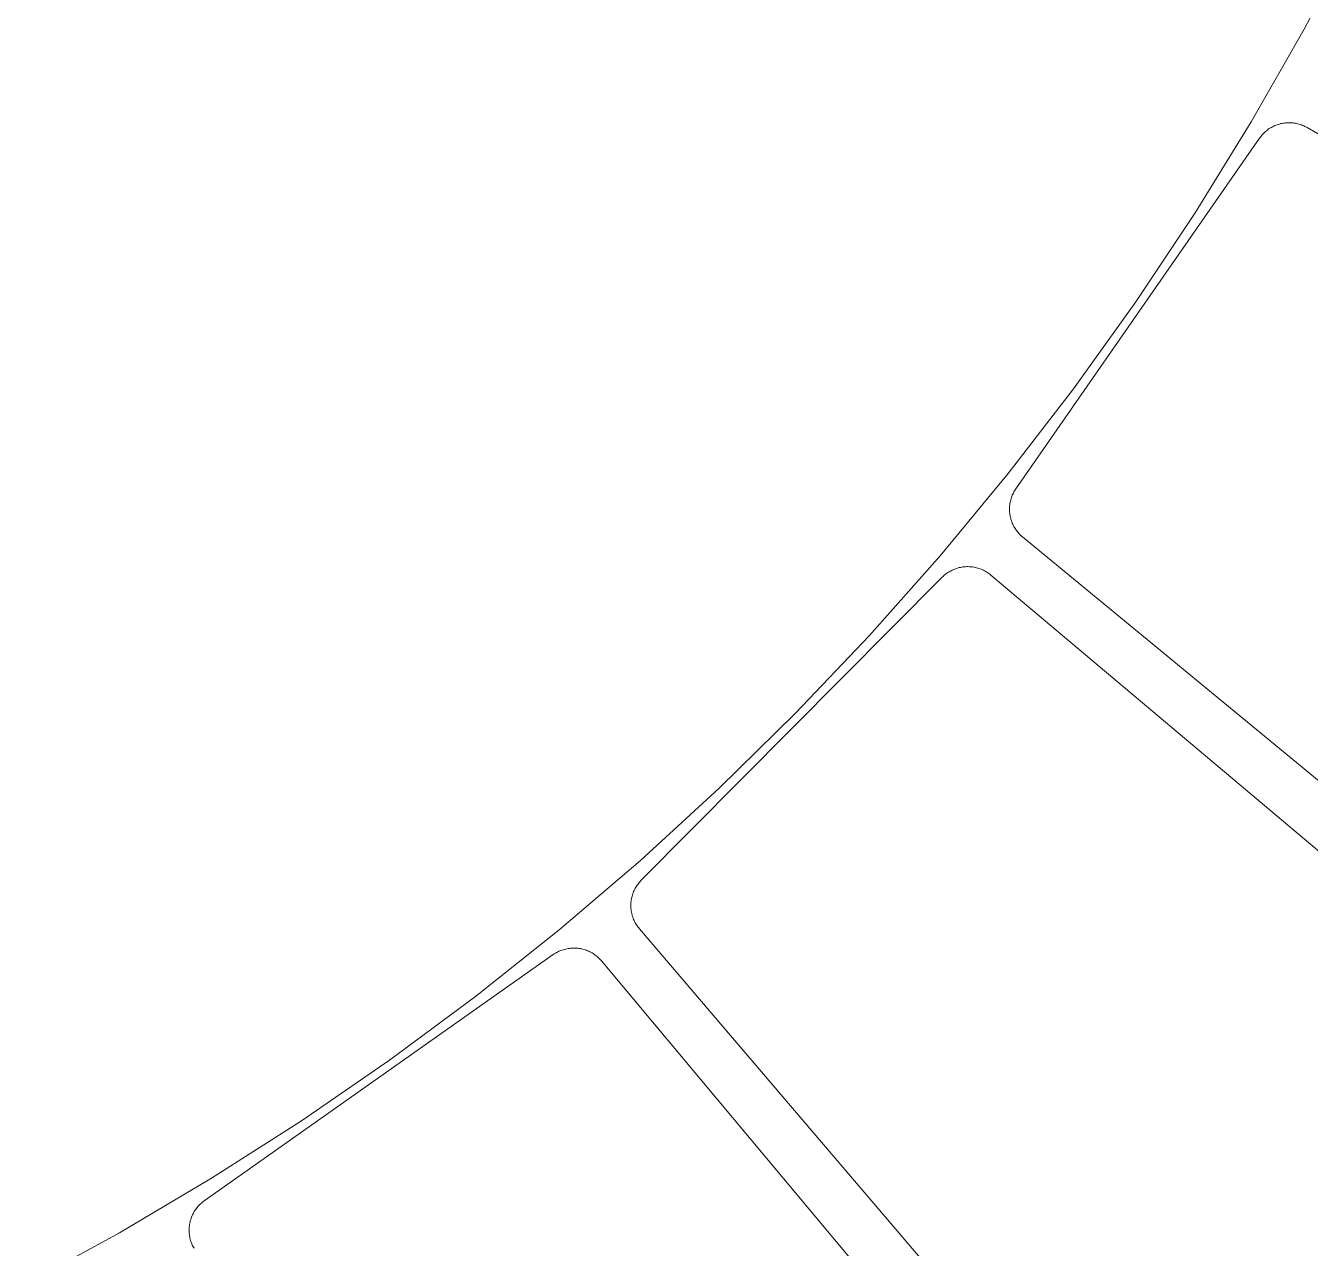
# Model space of a CAD drawing. Header units: millimetres. Extents: x -263 to 4879, y -277 to 2995.
# Drawn here: x 911.2 to 1054.4, y 243.2 to 379.5 of the extents above; entities that cross this region are included whole.
import ezdxf

# ---------------------------------------------------------------- set-up
doc = ezdxf.new("R2010")
doc.units = ezdxf.units.MM
doc.layers.add('ZANO_R', color=7, linetype='Continuous', lineweight=0)

msp = doc.modelspace()

# ---------------------------------------------------------------- linework, layer by layer
at = {"layer": 'ZANO_R'}
for p, q in [((1059.3, 389.7), (1053.75, 379.14)), ((1053.75, 379.14), (1047.85, 368.79)), ((1047.85, 368.79), (1041.59, 358.64)), ((1050.11, 368.19), (1049.99, 368.12)), ((1050.23, 368.26), (1050.11, 368.19)), ((1050.36, 368.32), (1050.23, 368.26)), ((1050.48, 368.38), (1050.36, 368.32)), ((1050.61, 368.43), (1050.48, 368.38)), ((1050.74, 368.48), (1050.61, 368.43)), ((1050.87, 368.52), (1050.74, 368.48)), ((1051, 368.56), (1050.87, 368.52)), ((1051.14, 368.6), (1051, 368.56)), ((1051.27, 368.63), (1051.14, 368.6)), ((1051.41, 368.65), (1051.27, 368.63)), ((1051.55, 368.67), (1051.41, 368.65)), ((1051.68, 368.69), (1051.55, 368.67)), ((1051.82, 368.7), (1051.68, 368.69)), ((1051.96, 368.71), (1051.82, 368.7)), ((1052.1, 368.71), (1051.96, 368.71)), ((1052.24, 368.71), (1052.1, 368.71)), ((1052.37, 368.7), (1052.24, 368.71)), ((1052.51, 368.68), (1052.37, 368.7)), ((1052.65, 368.67), (1052.51, 368.68)), ((1052.79, 368.64), (1052.65, 368.67)), ((1052.92, 368.62), (1052.79, 368.64)), ((1053.06, 368.59), (1052.92, 368.62)), ((1053.19, 368.55), (1053.06, 368.59)), ((1053.32, 368.51), (1053.19, 368.55)), ((1053.45, 368.46), (1053.32, 368.51)), ((1053.58, 368.41), (1053.45, 368.46)), ((1053.71, 368.36), (1053.58, 368.41)), ((1053.84, 368.3), (1053.71, 368.36)), ((1053.96, 368.24), (1053.84, 368.3)), ((1054.08, 368.17), (1053.96, 368.24)), ((1048.79, 366.99), (1021.61, 327.88)), ((1048.87, 367.1), (1048.79, 366.99)), ((1048.96, 367.21), (1048.87, 367.1)), ((1049.04, 367.32), (1048.96, 367.21)), ((1049.14, 367.42), (1049.04, 367.32)), ((1049.23, 367.52), (1049.14, 367.42)), ((1049.33, 367.62), (1049.23, 367.52)), ((1049.43, 367.71), (1049.33, 367.62)), ((1049.54, 367.8), (1049.43, 367.71)), ((1049.65, 367.89), (1049.54, 367.8)), ((1049.76, 367.97), (1049.65, 367.89)), ((1049.87, 368.05), (1049.76, 367.97)), ((1049.99, 368.12), (1049.87, 368.05)), ((1457.88, 134.18), (1054.08, 368.17)), ((1041.59, 358.64), (1034.98, 348.72)), ((1034.98, 348.72), (1028.04, 339.02)), ((1028.04, 339.02), (1020.76, 329.58)), ((1020.76, 329.58), (1013.16, 320.39)), ((1021.03, 326.63), (1021.07, 326.76)), ((1021.07, 326.76), (1021.11, 326.89)), ((1021.11, 326.89), (1021.16, 327.02)), ((1021.16, 327.02), (1021.21, 327.15)), ((1021.21, 327.15), (1021.26, 327.28)), ((1021.26, 327.28), (1021.33, 327.4)), ((1021.33, 327.4), (1021.39, 327.52)), ((1021.39, 327.52), (1021.46, 327.64)), ((1021.46, 327.64), (1021.53, 327.76)), ((1021.53, 327.76), (1021.61, 327.88)), ((1020.89, 325.67), (1020.9, 325.81)), ((1020.89, 325.53), (1020.89, 325.67)), ((1020.9, 325.39), (1020.89, 325.53)), ((1020.9, 325.81), (1020.91, 325.95)), ((1020.91, 325.25), (1020.9, 325.39)), ((1020.91, 325.95), (1020.92, 326.08)), ((1020.92, 325.12), (1020.91, 325.25)), ((1020.92, 326.08), (1020.94, 326.22)), ((1020.94, 326.22), (1020.97, 326.36)), ((1020.97, 326.36), (1021, 326.49)), ((1021, 326.49), (1021.03, 326.63)), ((1020.94, 324.98), (1020.92, 325.12)), ((1020.96, 324.84), (1020.94, 324.98)), ((1020.99, 324.71), (1020.96, 324.84)), ((1021.03, 324.57), (1020.99, 324.71)), ((1021.06, 324.44), (1021.03, 324.57)), ((1021.11, 324.31), (1021.06, 324.44)), ((1021.15, 324.18), (1021.11, 324.31)), ((1021.2, 324.05), (1021.15, 324.18)), ((1021.26, 323.92), (1021.2, 324.05)), ((1021.32, 323.8), (1021.26, 323.92)), ((1021.38, 323.67), (1021.32, 323.8)), ((1021.45, 323.55), (1021.38, 323.67)), ((1021.53, 323.44), (1021.45, 323.55)), ((1021.6, 323.32), (1021.53, 323.44)), ((1021.68, 323.21), (1021.6, 323.32)), ((1021.77, 323.1), (1021.68, 323.21)), ((1021.86, 322.99), (1021.77, 323.1)), ((1021.95, 322.89), (1021.86, 322.99)), ((1022.04, 322.79), (1021.95, 322.89)), ((1022.14, 322.69), (1022.04, 322.79)), ((1022.24, 322.6), (1022.14, 322.69)), ((1022.35, 322.51), (1022.24, 322.6)), ((1022.35, 322.51), (1382.46, 25.65)), ((1013.16, 320.39), (1005.25, 311.47)), ((1013.49, 318.1), (1013.39, 318.01)), ((1013.59, 318.2), (1013.49, 318.1)), ((1013.69, 318.29), (1013.59, 318.2)), ((1013.8, 318.37), (1013.69, 318.29)), ((1013.91, 318.45), (1013.8, 318.37)), ((1014.03, 318.53), (1013.91, 318.45)), ((1014.15, 318.61), (1014.03, 318.53)), ((1014.27, 318.68), (1014.15, 318.61)), ((1014.39, 318.74), (1014.27, 318.68)), ((1014.51, 318.8), (1014.39, 318.74)), ((1014.64, 318.86), (1014.51, 318.8)), ((1014.77, 318.91), (1014.64, 318.86)), ((1014.9, 318.96), (1014.77, 318.91)), ((1015.03, 319), (1014.9, 318.96)), ((1015.16, 319.04), (1015.03, 319)), ((1015.29, 319.08), (1015.16, 319.04)), ((1015.43, 319.11), (1015.29, 319.08)), ((1015.57, 319.13), (1015.43, 319.11)), ((1015.7, 319.15), (1015.57, 319.13)), ((1015.84, 319.17), (1015.7, 319.15)), ((1015.98, 319.18), (1015.84, 319.17)), ((1016.12, 319.19), (1015.98, 319.18)), ((1016.25, 319.19), (1016.12, 319.19)), ((1016.39, 319.18), (1016.25, 319.19)), ((1016.53, 319.18), (1016.39, 319.18)), ((1016.67, 319.16), (1016.53, 319.18)), ((1016.81, 319.15), (1016.67, 319.16)), ((1016.94, 319.12), (1016.81, 319.15)), ((1017.08, 319.1), (1016.94, 319.12)), ((1017.21, 319.06), (1017.08, 319.1)), ((1017.35, 319.03), (1017.21, 319.06)), ((1017.48, 318.99), (1017.35, 319.03)), ((1017.61, 318.94), (1017.48, 318.99)), ((1017.74, 318.89), (1017.61, 318.94)), ((1017.87, 318.84), (1017.74, 318.89)), ((1017.99, 318.78), (1017.87, 318.84)), ((1018.11, 318.71), (1017.99, 318.78)), ((1018.24, 318.65), (1018.11, 318.71)), ((1018.35, 318.57), (1018.24, 318.65)), ((1018.47, 318.5), (1018.35, 318.57)), ((1018.58, 318.42), (1018.47, 318.5)), ((1018.69, 318.34), (1018.58, 318.42)), ((1018.8, 318.25), (1018.69, 318.34)), ((1375.84, 17.7), (1018.8, 318.25)), ((1013.39, 318.01), (979.83, 284.21)), ((1005.25, 311.47), (997.04, 302.83)), ((997.04, 302.83), (988.53, 294.48)), ((988.53, 294.48), (979.74, 286.43)), ((979.74, 286.43), (970.67, 278.68)), ((979.31, 283.56), (979.38, 283.67)), ((979.38, 283.67), (979.47, 283.79)), ((979.47, 283.79), (979.55, 283.9)), ((979.55, 283.9), (979.64, 284)), ((979.64, 284), (979.73, 284.11)), ((979.73, 284.11), (979.83, 284.21)), ((978.74, 282.16), (978.77, 282.29)), ((978.77, 282.29), (978.8, 282.43)), ((978.8, 282.43), (978.84, 282.56)), ((978.84, 282.56), (978.88, 282.69)), ((978.88, 282.69), (978.93, 282.82)), ((978.93, 282.82), (978.98, 282.95)), ((978.98, 282.95), (979.04, 283.08)), ((979.04, 283.08), (979.1, 283.2)), ((979.1, 283.2), (979.16, 283.32)), ((979.16, 283.32), (979.23, 283.44)), ((979.23, 283.44), (979.31, 283.56)), ((978.67, 281.61), (978.68, 281.74)), ((978.67, 281.47), (978.67, 281.61)), ((978.67, 281.33), (978.67, 281.47)), ((978.67, 281.19), (978.67, 281.33)), ((978.68, 281.05), (978.67, 281.19)), ((978.68, 281.74), (978.7, 281.88)), ((978.69, 280.92), (978.68, 281.05)), ((978.71, 280.78), (978.69, 280.92)), ((978.7, 281.88), (978.72, 282.02)), ((978.72, 282.02), (978.74, 282.16)), ((978.74, 280.64), (978.71, 280.78)), ((978.76, 280.51), (978.74, 280.64)), ((978.8, 280.37), (978.76, 280.51)), ((978.83, 280.24), (978.8, 280.37)), ((978.88, 280.11), (978.83, 280.24)), ((978.92, 279.98), (978.88, 280.11)), ((978.97, 279.85), (978.92, 279.98)), ((979.03, 279.72), (978.97, 279.85)), ((979.09, 279.6), (979.03, 279.72)), ((979.15, 279.47), (979.09, 279.6)), ((979.22, 279.35), (979.15, 279.47)), ((970.67, 278.68), (961.35, 271.26)), ((979.29, 279.23), (979.22, 279.35)), ((979.37, 279.12), (979.29, 279.23)), ((979.45, 279.01), (979.37, 279.12)), ((979.54, 278.9), (979.45, 279.01)), ((979.62, 278.79), (979.54, 278.9)), ((979.62, 278.79), (1282.72, -76.09)), ((971.26, 276.5), (971.13, 276.46)), ((971.4, 276.54), (971.26, 276.5)), ((971.53, 276.57), (971.4, 276.54)), ((971.67, 276.59), (971.53, 276.57)), ((971.8, 276.61), (971.67, 276.59)), ((971.94, 276.63), (971.8, 276.61)), ((972.08, 276.64), (971.94, 276.63)), ((972.22, 276.64), (972.08, 276.64)), ((972.36, 276.65), (972.22, 276.64)), ((972.5, 276.64), (972.36, 276.65)), ((972.63, 276.63), (972.5, 276.64)), ((972.77, 276.62), (972.63, 276.63)), ((972.91, 276.6), (972.77, 276.62)), ((973.05, 276.58), (972.91, 276.6)), ((973.18, 276.55), (973.05, 276.58)), ((973.32, 276.52), (973.18, 276.55)), ((973.45, 276.48), (973.32, 276.52)), ((970.02, 275.91), (931.1, 248.45)), ((970.13, 275.99), (970.02, 275.91)), ((970.25, 276.07), (970.13, 275.99)), ((970.37, 276.14), (970.25, 276.07)), ((970.49, 276.2), (970.37, 276.14)), ((970.61, 276.26), (970.49, 276.2)), ((970.74, 276.32), (970.61, 276.26)), ((970.87, 276.37), (970.74, 276.32)), ((971, 276.42), (970.87, 276.37)), ((971.13, 276.46), (971, 276.42)), ((973.58, 276.44), (973.45, 276.48)), ((973.71, 276.4), (973.58, 276.44)), ((973.84, 276.35), (973.71, 276.4)), ((973.97, 276.29), (973.84, 276.35)), ((974.09, 276.23), (973.97, 276.29)), ((974.22, 276.17), (974.09, 276.23)), ((974.34, 276.1), (974.22, 276.17)), ((974.46, 276.03), (974.34, 276.1)), ((974.57, 275.95), (974.46, 276.03)), ((974.68, 275.87), (974.57, 275.95)), ((974.8, 275.79), (974.68, 275.87)), ((974.9, 275.7), (974.8, 275.79)), ((975.01, 275.61), (974.9, 275.7)), ((975.11, 275.52), (975.01, 275.61)), ((975.21, 275.42), (975.11, 275.52)), ((975.3, 275.32), (975.21, 275.42)), ((975.39, 275.21), (975.3, 275.32)), ((1274.81, -82.77), (975.39, 275.21)), ((961.35, 271.26), (951.77, 264.16)), ((951.77, 264.16), (941.95, 257.39)), ((941.95, 257.39), (931.91, 250.97)), ((931.91, 250.97), (921.64, 244.9)), ((930.38, 247.81), (930.47, 247.91)), ((930.47, 247.91), (930.57, 248.01)), ((930.57, 248.01), (930.67, 248.1)), ((930.67, 248.1), (930.77, 248.2)), ((930.77, 248.2), (930.88, 248.29)), ((930.88, 248.29), (930.99, 248.37)), ((930.99, 248.37), (931.1, 248.45)), ((929.58, 246.36), (929.62, 246.49)), ((929.62, 246.49), (929.67, 246.62)), ((929.67, 246.62), (929.72, 246.75)), ((929.72, 246.75), (929.78, 246.88)), ((929.78, 246.88), (929.84, 247)), ((929.84, 247), (929.9, 247.13)), ((929.9, 247.13), (929.97, 247.25)), ((929.97, 247.25), (930.05, 247.36)), ((930.05, 247.36), (930.12, 247.48)), ((930.12, 247.48), (930.21, 247.59)), ((930.21, 247.59), (930.29, 247.7)), ((930.29, 247.7), (930.38, 247.81)), ((929.4, 245.27), (929.41, 245.41)), ((929.4, 245.13), (929.4, 245.27)), ((929.41, 245), (929.4, 245.13)), ((929.41, 245.41), (929.42, 245.55)), ((929.42, 244.86), (929.41, 245)), ((929.42, 245.55), (929.43, 245.69)), ((929.43, 245.69), (929.45, 245.82)), ((929.45, 245.82), (929.48, 245.96)), ((929.48, 245.96), (929.51, 246.1)), ((929.51, 246.1), (929.54, 246.23)), ((929.54, 246.23), (929.58, 246.36)), ((921.64, 244.9), (911.18, 239.19)), ((929.43, 244.72), (929.42, 244.86)), ((929.45, 244.58), (929.43, 244.72)), ((929.47, 244.45), (929.45, 244.58)), ((929.5, 244.31), (929.47, 244.45)), ((929.53, 244.18), (929.5, 244.31)), ((929.57, 244.04), (929.53, 244.18)), ((929.61, 243.91), (929.57, 244.04)), ((929.66, 243.78), (929.61, 243.91)), ((929.71, 243.65), (929.66, 243.78)), ((929.76, 243.52), (929.71, 243.65)), ((929.82, 243.4), (929.76, 243.52)), ((929.89, 243.28), (929.82, 243.4)), ((929.96, 243.16), (929.89, 243.28))]:
    msp.add_line(p, q, dxfattribs=at)

doc.saveas('drawing.dxf')
